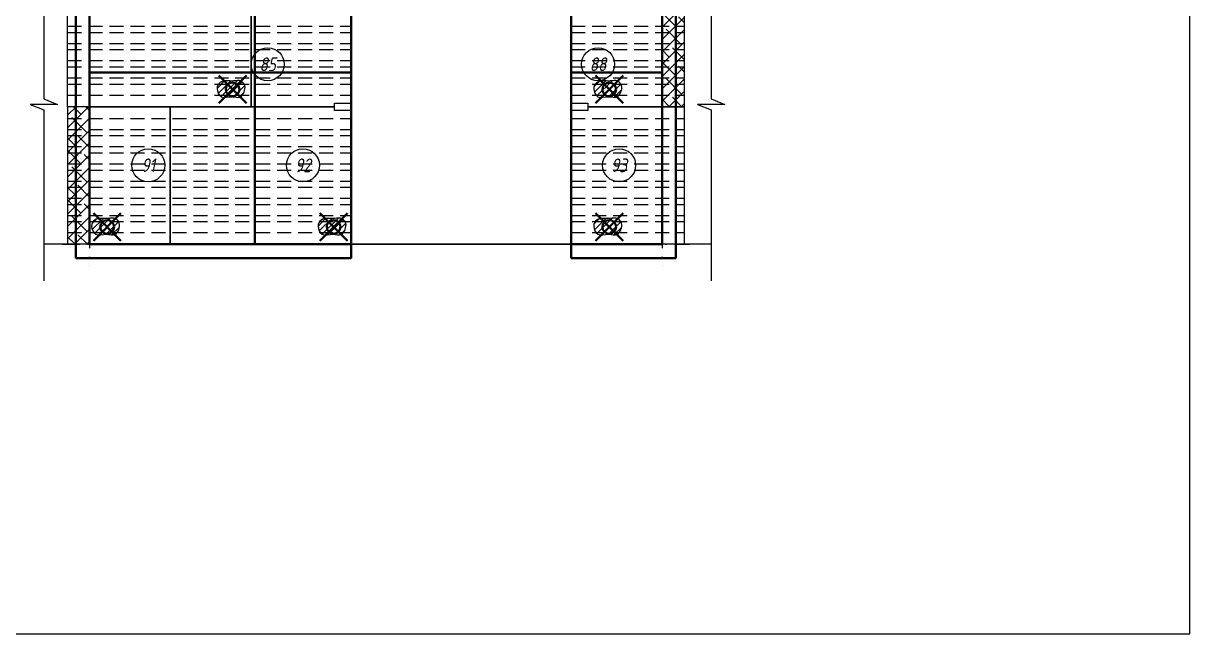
# Model space of a CAD drawing. Header units: millimetres. Extents: x -58926 to 122586, y -58688 to 8347.
# Drawn here: x 30306 to 34544, y -1320 to 898 of the extents above; entities that cross this region are included whole.
import ezdxf
from ezdxf.enums import TextEntityAlignment as Align

# ---------------------------------------------------------------- set-up
doc = ezdxf.new("R2010")
doc.units = ezdxf.units.MM
doc.header["$PDMODE"] = 35
doc.header["$PDSIZE"] = 50
doc.linetypes.add('DASH2DOT', pattern=[31.75, 12.7, -6.35, 0, -6.35, 0, -6.35])
doc.linetypes.add('DASHED', pattern=[19.05, 12.7, -6.35])
for name, color, linetype in [('01 Черновое', 7, 'Continuous'), ('101 Крепление', 7, 'Continuous'), ('102 Звукоизоляция', 7, 'Continuous'), ('103 ГВЛ слой 1', 7, 'Continuous'), ('104 ГВЛ слой 2', 7, 'Continuous')]:
    doc.layers.add(name, color=color, linetype=linetype)
doc.layers.add('100 noprint', color=1, linetype='Continuous', plot=False)
doc.styles.add('ГОСТ-ISOCPEUR', font='isocpeui.ttf', dxfattribs={"width": 0.8})

# ---------------------------------------------------------------- blocks, each defined once
blk = doc.blocks.new('плита')
at = {"lineweight": -2}
blk.add_lwpolyline([(0, 500), (667, 500), (667, 0), (0, 0)], close=True, dxfattribs=at)

msp = doc.modelspace()

# ---------------------------------------------------------------- hatches: boundary and pattern name
at = {"layer": '01 Черновое'}
h = msp.add_hatch(dxfattribs=at)
h.set_pattern_fill('ANSI38', color=256, scale=10, style=0)
h.set_pattern_definition([(45, (-30208.85, 11911.367), (-22.45064, 22.45064), []), (135, (-30208.85, 11911.367), (-67.351921, 22.45064), [79.375, -47.625])])
h.paths.add_polyline_path([(32706.742, 595.176), (32706.742, 1095.176), (32626.742, 1095.176), (32626.742, 595.176)])
h = msp.add_hatch(dxfattribs=at)
h.set_pattern_fill('ANSI38', color=256, scale=10, style=0)
h.set_pattern_definition([(45, (-32368.85, 11411.367), (-22.45064, 22.45064), []), (135, (-32368.85, 11411.367), (-67.351921, 22.45064), [79.375, -47.625])])
h.paths.add_polyline_path([(30546.742, 95.176), (30546.742, 595.176), (30466.742, 595.176), (30466.742, 95.176)])
at = {"layer": '101 Крепление'}
h = msp.add_hatch(dxfattribs=at)
h.set_pattern_fill('ANSI31', color=5, scale=5, style=0)
h.set_pattern_definition([(45, (30182.76, -1871.75), (-11.22532, 11.22532), [])])
edge = h.paths.add_edge_path()
edge.add_spline(control_points=[(31009.847, 661.612), (31009.847, 669.642), (31024.646, 695.447), (31062.161, 684.744), (31096.215, 694.617), (31114.064, 671.903), (31109.93, 649.226), (31095.075, 623.308), (31061.285, 637.155), (31023.558, 620.515), (31009.847, 650.396), (31009.847, 661.612)], knot_values=[0, 0, 0, 0, 24.09039364, 73.18784754, 99.9877853, 121.68889408, 145.29658819, 167.74643755, 198.18583422, 237.51289388, 271.16090154, 271.16090154, 271.16090154, 271.16090154], degree=3, periodic=1)
h = msp.add_hatch(dxfattribs=at)
h.set_pattern_fill('ANSI31', color=5, scale=5, style=0)
h.set_pattern_definition([(45, (31028.79, -1871.75), (-11.22532, 11.22532), [])])
edge = h.paths.add_edge_path()
edge.add_spline(control_points=[(32378.523, 661.612), (32378.523, 669.642), (32393.322, 695.447), (32430.838, 684.744), (32464.891, 694.617), (32482.741, 671.903), (32478.606, 649.226), (32463.752, 623.308), (32429.961, 637.155), (32392.234, 620.515), (32378.523, 650.396), (32378.523, 661.612)], knot_values=[0, 0, 0, 0, 24.09039364, 73.18784754, 99.9877853, 121.68889408, 145.29658819, 167.74643755, 198.18583422, 237.51289388, 271.16090154, 271.16090154, 271.16090154, 271.16090154], degree=3, periodic=1)
h = msp.add_hatch(dxfattribs=at)
h.set_pattern_fill('ANSI31', color=5, scale=5, style=0)
h.set_pattern_definition([(45, (30393.338, -2371.75), (-11.22532, 11.22532), [])])
edge = h.paths.add_edge_path()
edge.add_spline(control_points=[(30554.175, 161.612), (30554.175, 169.642), (30568.974, 195.447), (30606.49, 184.744), (30640.543, 194.617), (30658.392, 171.903), (30654.258, 149.226), (30639.403, 123.308), (30605.613, 137.155), (30567.886, 120.515), (30554.175, 150.396), (30554.175, 161.612)], knot_values=[0, 0, 0, 0, 24.09039364, 73.18784754, 99.9877853, 121.68889408, 145.29658819, 167.74643755, 198.18583422, 237.51289388, 271.16090154, 271.16090154, 271.16090154, 271.16090154], degree=3, periodic=1)
h = msp.add_hatch(dxfattribs=at)
h.set_pattern_fill('ANSI31', color=5, scale=5, style=0)
h.set_pattern_definition([(45, (30549.76, -2371.75), (-11.22532, 11.22532), [])])
edge = h.paths.add_edge_path()
edge.add_spline(control_points=[(31376.847, 161.612), (31376.847, 169.642), (31391.646, 195.447), (31429.161, 184.744), (31463.215, 194.617), (31481.064, 171.903), (31476.93, 149.226), (31462.075, 123.308), (31428.285, 137.155), (31390.558, 120.515), (31376.847, 150.396), (31376.847, 161.612)], knot_values=[0, 0, 0, 0, 24.09039364, 73.18784754, 99.9877853, 121.68889408, 145.29658819, 167.74643755, 198.18583422, 237.51289388, 271.16090154, 271.16090154, 271.16090154, 271.16090154], degree=3, periodic=1)
h = msp.add_hatch(dxfattribs=at)
h.set_pattern_fill('ANSI31', color=5, scale=5, style=0)
h.set_pattern_definition([(45, (31028.79, -2371.75), (-11.22532, 11.22532), [])])
edge = h.paths.add_edge_path()
edge.add_spline(control_points=[(32378.523, 161.612), (32378.523, 169.642), (32393.322, 195.447), (32430.838, 184.744), (32464.891, 194.617), (32482.741, 171.903), (32478.606, 149.226), (32463.752, 123.308), (32429.961, 137.155), (32392.234, 120.515), (32378.523, 150.396), (32378.523, 161.612)], knot_values=[0, 0, 0, 0, 24.09039364, 73.18784754, 99.9877853, 121.68889408, 145.29658819, 167.74643755, 198.18583422, 237.51289388, 271.16090154, 271.16090154, 271.16090154, 271.16090154], degree=3, periodic=1)

# ---------------------------------------------------------------- linework, layer by layer
at = {"layer": '01 Черновое'}
for p, q in [((31496.742, 2195.176), (31496.742, 95.176)), ((32296.742, 2195.176), (32296.742, 95.176)), ((32626.742, 595.176), (32626.742, 1095.176)), ((32706.742, 1095.176), (32706.742, 595.176)), ((30466.742, 595.176), (30466.742, 95.176)), ((30546.742, 595.176), (30546.742, 95.176)), ((30839.742, 95.176), (30839.742, 595.176)), ((30839.742, 595.176), (31436.742, 595.176)), ((32706.742, 595.176), (32706.742, 95.176)), ((32805.288, 95.176), (30380.359, 95.176)), ((31496.742, 95.176), (30839.742, 95.176))]:
    msp.add_line(p, q, dxfattribs=at)
at = {"layer": '01 Черновое', "linetype": 'DASHED', "ltscale": 5}
for p, q in [((30546.742, 595.176), (30546.742, 1095.176)), ((32626.742, 595.176), (32626.742, 95.176))]:
    msp.add_line(p, q, dxfattribs=at)
at = {"layer": '01 Черновое'}
for points in [[(30380.359, 3001.263), (30380.359, 1779.27), (30430.359, 1759.27), (30330.359, 1759.27), (30380.359, 1739.27), (30380.359, 623.363), (30430.359, 603.363), (30330.359, 603.363), (30380.359, 583.363), (30380.359, -38.258)], [(32805.288, 3001.263), (32805.288, 1779.27), (32855.288, 1759.27), (32755.288, 1759.27), (32805.288, 1739.27), (32805.288, 623.363), (32855.288, 603.363), (32755.288, 603.363), (32805.288, 583.363), (32805.288, -38.258)], [(31436.742, 595.176), (31133.742, 595.176), (31133.742, 1095.176), (31436.742, 1095.176)], [(30546.742, 595.176), (30839.742, 595.176), (30839.742, 95.176), (30546.742, 95.176)], [(32356.742, 595.176), (32706.742, 595.176)], [(32706.742, 595.176), (32356.742, 595.176)], [(32706.742, 95.176), (32296.742, 95.176)]]:
    msp.add_lwpolyline(points, dxfattribs=at)
at = {"layer": '01 Черновое', "flags": 128}
for points in [[(31436.742, 581.676), (31436.742, 608.676), (31496.742, 608.676), (31496.742, 581.676)], [(32296.742, 581.676), (32296.742, 608.676), (32356.742, 608.676), (32356.742, 581.676)]]:
    msp.add_lwpolyline(points, close=True, dxfattribs=at)
at = {"layer": '100 noprint', "linetype": 'DASHED', "ltscale": 4}
for p, q in [((30466.742, 887.676), (31496.742, 887.676)), ((30466.742, 865.176), (31496.742, 865.176)), ((32296.742, 887.676), (32706.742, 887.676)), ((32296.742, 865.176), (32706.742, 865.176)), ((30466.742, 825.176), (31496.742, 825.176)), ((32296.742, 825.176), (32706.742, 825.176)), ((30466.742, 802.676), (31496.742, 802.676)), ((32296.742, 802.676), (32706.742, 802.676)), ((30466.742, 762.676), (31496.742, 762.676)), ((30466.742, 740.176), (31496.742, 740.176)), ((32296.742, 762.676), (32706.742, 762.676)), ((32296.742, 740.176), (32706.742, 740.176)), ((30466.742, 700.176), (31496.742, 700.176)), ((32296.742, 700.176), (32706.742, 700.176)), ((30466.742, 677.676), (31496.742, 677.676)), ((30466.742, 637.676), (31496.742, 637.676)), ((32296.742, 677.676), (32706.742, 677.676)), ((32296.742, 637.676), (32706.742, 637.676)), ((30466.742, 552.676), (31496.742, 552.676)), ((32296.742, 552.676), (32706.742, 552.676)), ((30466.742, 512.676), (31496.742, 512.676)), ((32296.742, 512.676), (32706.742, 512.676)), ((30466.742, 490.176), (31496.742, 490.176)), ((32296.742, 490.176), (32706.742, 490.176)), ((30466.742, 450.176), (31496.742, 450.176)), ((30466.742, 427.676), (31496.742, 427.676)), ((32296.742, 450.176), (32706.742, 450.176)), ((32296.742, 427.676), (32706.742, 427.676)), ((30466.742, 387.676), (31496.742, 387.676)), ((32296.742, 387.676), (32706.742, 387.676)), ((30466.742, 365.176), (31496.742, 365.176)), ((32296.742, 365.176), (32706.742, 365.176)), ((30466.742, 325.176), (31496.742, 325.176)), ((30466.742, 302.676), (31496.742, 302.676)), ((32296.742, 325.176), (32706.742, 325.176)), ((32296.742, 302.676), (32706.742, 302.676)), ((30466.742, 262.676), (31496.742, 262.676)), ((32296.742, 262.676), (32706.742, 262.676)), ((30466.742, 240.176), (31496.742, 240.176)), ((32296.742, 240.176), (32706.742, 240.176)), ((30466.742, 200.176), (31496.742, 200.176)), ((30466.742, 177.676), (31496.742, 177.676)), ((32296.742, 200.176), (32706.742, 200.176)), ((32296.742, 177.676), (32706.742, 177.676)), ((30466.742, 137.676), (31496.742, 137.676)), ((32296.742, 137.676), (32706.742, 137.676))]:
    msp.add_line(p, q, dxfattribs=at)
at = {"layer": '100 noprint'}
for points in [[(28150.793, 4896.337), (28150.793, -1320.331), (34543.749, -1320.331), (34543.749, 4896.337)], [(31496.742, 2195.176), (31496.742, 95.176), (32296.742, 95.176), (32296.742, 2195.176)]]:
    msp.add_lwpolyline(points, close=True, dxfattribs=at)
at = {"layer": '101 Крепление', "color": 5, "start_tangent": (0, 1), "end_tangent": (0, 1)}
for points in [[(31009.847, 661.612), (31020.961, 682.986), (31069.692, 688.97), (31096.492, 688.97), (31110.385, 672.299), (31108.248, 648.788), (31094.985, 630.675), (31064.563, 631.689), (31025.236, 631.689), (31009.847, 661.612)], [(32378.523, 661.612), (32389.638, 682.986), (32438.369, 688.97), (32465.169, 688.97), (32479.062, 672.299), (32476.924, 648.788), (32463.662, 630.675), (32433.239, 631.689), (32393.912, 631.689), (32378.523, 661.612)], [(30554.175, 161.612), (30565.289, 182.986), (30614.021, 188.97), (30640.82, 188.97), (30654.713, 172.299), (30652.576, 148.788), (30639.313, 130.675), (30608.891, 131.689), (30569.564, 131.689), (30554.175, 161.612)], [(31376.847, 161.612), (31387.961, 182.986), (31436.692, 188.97), (31463.492, 188.97), (31477.385, 172.299), (31475.248, 148.788), (31461.985, 130.675), (31431.563, 131.689), (31392.236, 131.689), (31376.847, 161.612)], [(32378.523, 161.612), (32389.638, 182.986), (32438.369, 188.97), (32465.169, 188.97), (32479.062, 172.299), (32476.924, 148.788), (32463.662, 130.675), (32433.239, 131.689), (32393.912, 131.689), (32378.523, 161.612)]]:
    msp.add_spline(points, degree=3, dxfattribs=at)
at = {"layer": '102 Звукоизоляция', "color": 74, "linetype": 'DASH2DOT', "ltscale": 5}
for points in [[(30546.742, 3005.176), (30546.742, -4.824)], [(32626.742, 3005.176), (32626.742, -4.824)], [(30446.742, 95.176), (32726.742, 95.176)]]:
    msp.add_lwpolyline(points, dxfattribs=at)
at = {"layer": '102 Звукоизоляция', "color": 74, "linetype": 'Continuous', "lineweight": 40, "ltscale": 10, "flags": 128}
for points in [[(30496.742, 45.176), (30496.742, 2955.176), (31896.742, 2955.176), (31896.742, 2581.176), (31369.742, 2581.176), (31369.742, 2381.176), (31896.742, 2381.176), (31896.742, 2195.176), (31496.742, 2195.176), (31496.742, 45.176)], [(31846.742, 2955.176), (32676.742, 2955.176), (32676.742, 45.176), (32296.742, 45.176), (32296.742, 2195.176), (31846.742, 2195.176), (31846.742, 2381.176), (32423.742, 2381.176), (32423.742, 2581.176), (31846.742, 2581.176)]]:
    msp.add_lwpolyline(points, close=True, dxfattribs=at)
at = {"layer": '103 ГВЛ слой 1', "color": 6, "lineweight": 40}
for points in [[(30546.742, 95.176), (30546.742, 1345.176), (31496.742, 1345.176), (31496.742, 95.176)], [(32296.742, 1345.176), (32296.742, 95.176), (32626.742, 95.176), (32626.742, 1345.176)]]:
    msp.add_lwpolyline(points, close=True, dxfattribs=at)
at = {"layer": '103 ГВЛ слой 1', "color": 6}
for centre in [(31194.12, 749.576), (32394.12, 749.576)]:
    msp.add_circle(centre, 60, dxfattribs=at)
at = {"layer": '103 ГВЛ слой 1', "color": 6, "lineweight": 40}
for p in [(31066.417, 658.163), (32435.094, 658.163), (30610.745, 158.163), (31433.417, 158.163), (32435.094, 158.163)]:
    msp.add_point(p, dxfattribs=at)
at = {"layer": '104 ГВЛ слой 2', "color": 3, "lineweight": 40}
for points in [[(31146.742, 1970.176), (31146.742, 720.176), (30546.742, 720.176), (30546.742, 1970.176)], [(31146.742, 1970.176), (31146.742, 720.176), (31496.742, 720.176), (31496.742, 1970.176)], [(32626.742, 720.176), (32626.742, 1970.176), (32296.742, 1970.176), (32296.742, 720.176)], [(31146.742, 720.176), (31146.742, 95.176), (30546.742, 95.176), (30546.742, 720.176)], [(31146.742, 720.176), (31146.742, 95.176), (31496.742, 95.176), (31496.742, 720.176)], [(32296.742, 720.176), (32296.742, 95.176), (32626.742, 95.176), (32626.742, 720.176)]]:
    msp.add_lwpolyline(points, close=True, dxfattribs=at)
at = {"layer": '104 ГВЛ слой 2', "color": 3}
for centre in [(30760.164, 382.213), (31321.97, 382.213), (32470.832, 382.213)]:
    msp.add_circle(centre, 60, dxfattribs=at)

# ---------------------------------------------------------------- block references
at = {"layer": '01 Черновое'}
msp.add_blockref('плита', (30466.742, 595.176), dxfattribs=at)

# ---------------------------------------------------------------- texts
at = {"layer": '103 ГВЛ слой 1', "color": 6, "style": 'ГОСТ-ISOCPEUR', "width": 0.8}
for s, p in [('85', (31194.12, 749.576)), ('88', (32394.12, 749.576))]:
    msp.add_text(s, height=50, dxfattribs=at).set_placement(p, align=Align.MIDDLE)
at = {"layer": '104 ГВЛ слой 2', "color": 3, "style": 'ГОСТ-ISOCPEUR', "width": 0.8}
for s, p in [('91', (30760.164, 382.213)), ('92', (31321.97, 382.213)), ('93', (32470.832, 382.213))]:
    msp.add_text(s, height=50, dxfattribs=at).set_placement(p, align=Align.MIDDLE)

doc.saveas('drawing.dxf')
